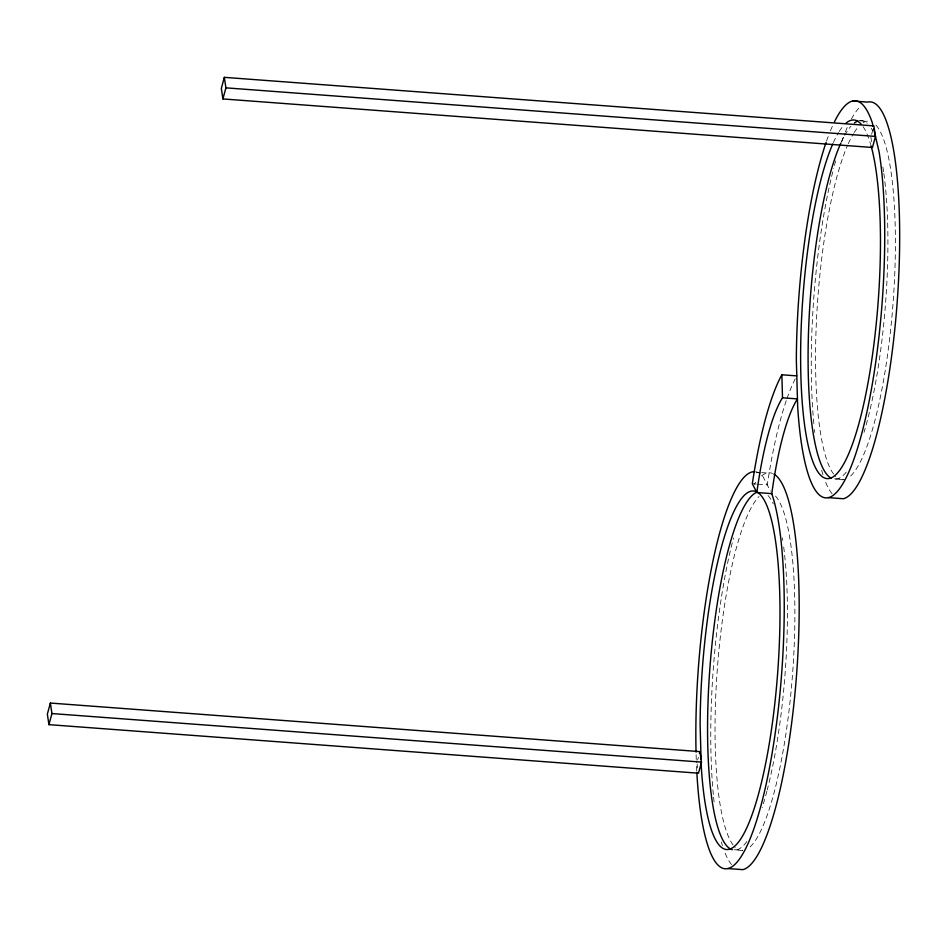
<?xml version="1.0" encoding="UTF-8"?>
<svg xmlns="http://www.w3.org/2000/svg" width="947" height="947" viewBox="0 0 947 947"><rect width="100%" height="100%" fill="white"/><g stroke="black" fill="none" stroke-linecap="round" stroke-linejoin="round"><path stroke-width="0.71" stroke-dasharray="4.74 3.55" d="M697.619 760.027L698.353 757.34M871.607 134.308L873.063 128.946M860.196 120.837L866.422 121.311M756.227 472.21L760.299 472.517M761.66 472.612L767.082 473.015M834.556 478.791L844.511 479.537M752.32 483.775L756.404 484.083M757.754 484.177L767.259 484.888A192.525 40.366 -85.7 0 1 786.555 399.812M734.055 849.708L742.756 850.359M762.737 476.152L770.491 491.138M870.873 136.995L871.666 142.239M697.099 764.016L697.69 767.958M871.193 128.188A179.812 37.702 -85.7 0 1 872.483 130.426M882.888 167.027A179.812 37.702 -85.7 0 1 883.658 172.153M883.847 173.479A179.812 37.702 -85.7 0 1 867.724 419.059M867.393 420.338A179.812 37.702 -85.7 0 1 863.995 432.388M846.204 472.127A179.812 37.702 -85.7 0 1 834.212 479.135M841.481 141.707A179.812 37.702 -85.7 0 1 844.085 136.486M844.736 135.291A179.812 37.702 -85.7 0 1 850.951 126.235M858.953 120.743A179.812 37.702 -85.7 0 1 867.227 123.299M863.072 126.626A179.812 37.702 -85.7 0 1 870.684 144.548M833.372 142.559A179.812 37.702 -85.7 0 1 838.58 132.485M839.231 131.432A179.812 37.702 -85.7 0 1 843.493 125.667M787.016 398.509A192.525 40.366 -85.7 0 1 795.658 378.007M768.005 495.506A179.812 37.702 -85.7 0 1 773.237 503.863M782.376 537.932A179.812 37.702 -85.7 0 1 782.767 540.465M783.702 547.082A179.812 37.702 -85.7 0 1 767.224 789.964M766.892 791.254A179.812 37.702 -85.7 0 1 762.169 807.554M746.852 841.528A179.812 37.702 -85.7 0 1 733.712 850.051M875.975 125.146A179.812 37.702 -85.7 0 1 893.139 302.093A179.812 37.702 -85.7 0 1 850.193 476.377M843.09 479.738A179.812 37.702 -85.7 0 1 834.946 475.702M833.597 474.045A179.812 37.702 -85.7 0 1 816.278 324.608A179.812 37.702 -85.7 0 1 847.66 145.116M848.299 143.672A179.812 37.702 -85.7 0 1 853.507 133.61M854.158 132.544A179.812 37.702 -85.7 0 1 858.42 126.791M863.037 122.743A179.812 37.702 -85.7 0 1 870.648 121.453M775.475 496.062A179.812 37.702 -85.7 0 1 792.438 675.637A179.812 37.702 -85.7 0 1 748.532 848.228M742.59 850.655A179.812 37.702 -85.7 0 1 734.446 846.618M733.096 844.961A179.812 37.702 -85.7 0 1 717.353 668.7A179.812 37.702 -85.7 0 1 759.068 496.465M731.546 864.599A199.083 41.739 -85.7 0 1 724.372 851.175M722.454 845.635A199.083 41.739 -85.7 0 1 721.365 841.966M714.109 801.955A199.083 41.739 -85.7 0 1 713.482 796.025M713.328 794.509A199.083 41.739 -85.7 0 1 733.487 537.955M754.321 484.225A199.083 41.739 -85.7 0 1 755.67 482.283M761.435 475.986A199.083 41.739 -85.7 0 1 772.527 473.453M756.251 471.902A199.083 41.739 -85.7 0 1 760.228 473.831M696.755 770.905A199.083 41.739 -85.7 0 1 696.317 760.926M696.27 759.47A199.083 41.739 -85.7 0 1 696.081 753.587M832.058 493.683A199.083 41.739 -85.7 0 1 824.873 480.259M822.967 474.719A199.083 41.739 -85.7 0 1 821.167 468.457M814.775 432.495A199.083 41.739 -85.7 0 1 814.444 429.571M813.84 423.593A199.083 41.739 -85.7 0 1 833.656 168.317M834.414 165.465A199.083 41.739 -85.7 0 1 836.118 159.262M841.492 142.18A199.083 41.739 -85.7 0 1 844.724 133.515M845.375 131.893A199.083 41.739 -85.7 0 1 848.038 125.762M851.424 118.991A199.083 41.739 -85.7 0 1 860.787 106.064M826.565 141.056A199.083 41.739 -85.7 0 1 828.862 134.77M830.448 130.781A199.083 41.739 -85.7 0 1 833.111 124.649"/><path stroke-width="1.42" d="M50.357 703.053L47.35 714.145L48.936 724.644L698.484 773.202L701.49 762.11L699.904 751.61L50.357 703.053L51.943 713.553L48.936 724.644M224.332 77.346L221.326 88.438L222.924 98.938L872.459 147.495L875.466 136.404L873.88 125.904L224.332 77.346L225.919 87.846L222.924 98.938M699.442 753.315L699.904 751.61M852.655 100.986L867.594 102.11A199.083 41.739 -85.7 0 1 897.957 290.741A199.083 41.739 -85.7 0 1 843.339 498.738L828.4 497.625M225.919 87.846L875.466 136.404M756.842 492.511A147.259 30.872 -85.7 0 1 782.506 397.787L797.445 398.912A147.259 30.872 -85.7 0 0 771.781 493.636L756.842 492.511L752.32 483.775A192.525 40.366 -85.7 0 1 781.867 374.775L796.794 375.888M51.943 713.553L701.49 762.11M727.9 868.541L742.827 869.654A199.083 41.739 -85.7 0 0 796.32 677.91A199.083 41.739 -85.7 0 0 773.853 474.092M873.134 126.377L872.282 122.719A199.083 41.739 -85.7 0 0 834.461 121.808M873.714 128.863L879.159 152.23A199.083 41.739 -85.7 0 1 856.775 450.748A199.083 41.739 -85.7 0 1 797.67 406.855L796.344 359.99A199.083 41.739 -85.7 0 1 826.104 142.381M781.867 374.775L782.506 397.787M701.088 759.47L700.117 725.035A179.812 37.702 -85.7 0 1 757.482 492.31A179.812 37.702 -85.7 0 1 765.188 765.792A179.812 37.702 -85.7 0 1 701.313 767.354L701.194 763.199M732.315 849.755A179.812 37.702 -85.7 0 1 709.599 672.074A179.812 37.702 -85.7 0 1 757.34 491.99M871.051 145.802A179.812 37.702 -85.7 0 1 860.799 416.384A179.812 37.702 -85.7 0 1 803.245 413.673A179.812 37.702 -85.7 0 1 832.733 144.003M845.801 123.347A179.812 37.702 -85.7 0 1 861.048 124.033M771.781 493.636A199.083 41.739 -85.7 0 1 760.867 805.98A199.083 41.739 -85.7 0 1 696.838 772.29M696.045 752.096A199.083 41.739 -85.7 0 1 754.901 471.689M831.442 478.282A179.812 37.702 -85.7 0 1 808.395 336.055A179.812 37.702 -85.7 0 1 840.841 143.115M854.431 122.968A179.812 37.702 -85.7 0 1 857.84 121.074"/></g></svg>
